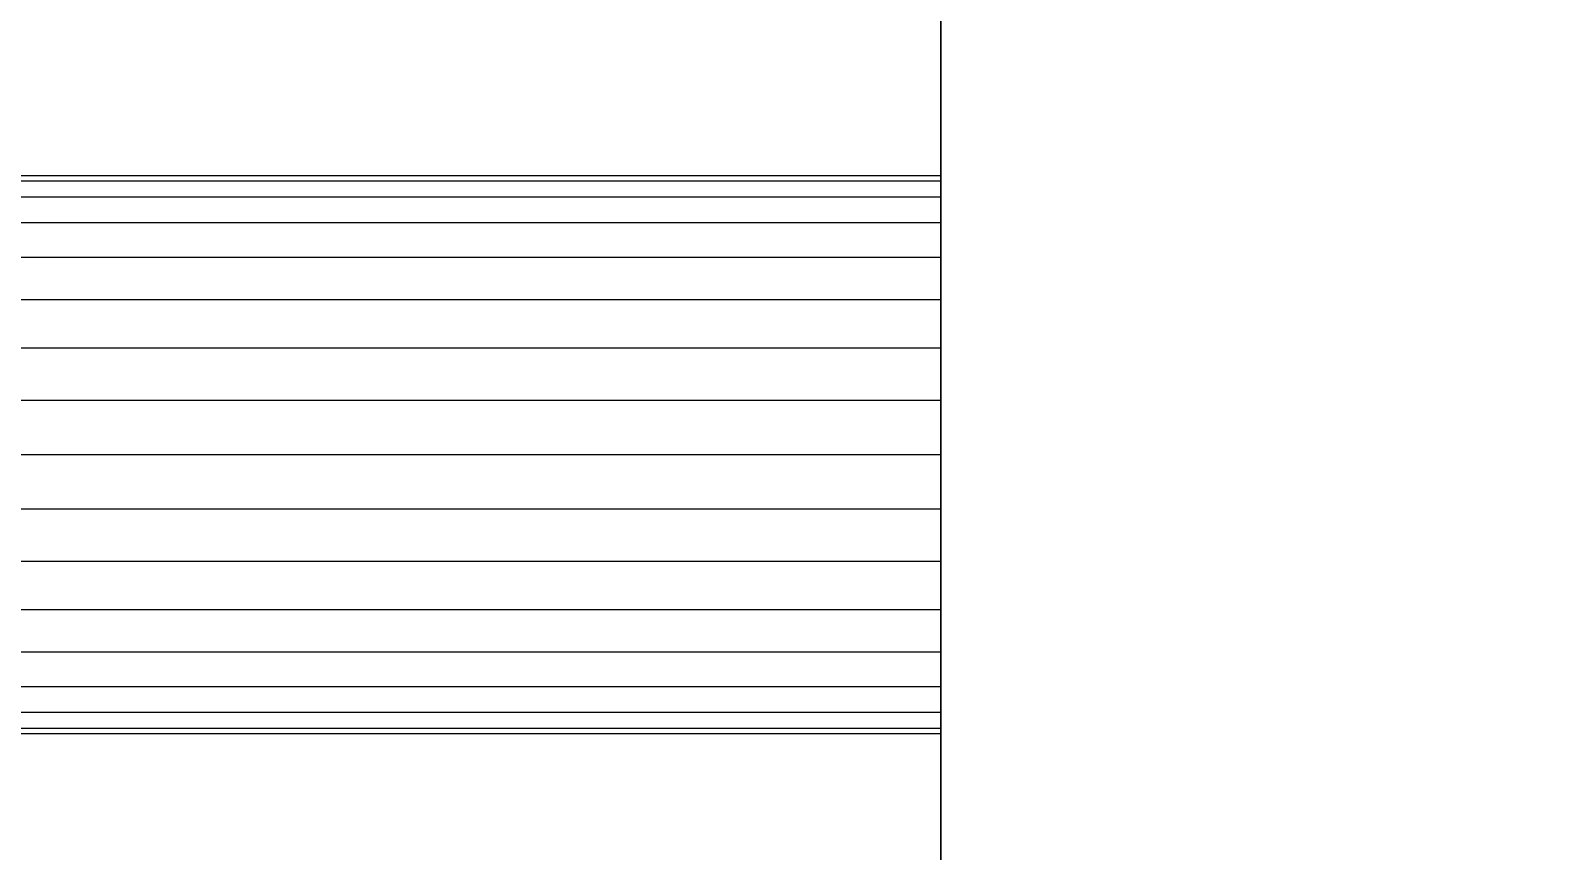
# Model space of a CAD drawing. Header units: millimetres. Extents: x -22443 to 8019, y 3751 to 17584.
# Drawn here: x -19272.2 to -19215.6, y 14005.8 to 14036 of the extents above; entities that cross this region are included whole.
import ezdxf

# ---------------------------------------------------------------- set-up
doc = ezdxf.new("R2010")
doc.units = ezdxf.units.MM
for name, color, linetype, lineweight in [('A-ANNO-DIMS', 211, 'Continuous', 9), ('A-ANNO-DIMS-50', 211, 'Continuous', 9), ('A-GENM', 13, 'Continuous', 18)]:
    doc.layers.add(name, color=color, linetype=linetype, lineweight=lineweight)
doc.styles.add('Arial', font='arial.ttf', dxfattribs={"height": 125})
doc.dimstyles.new('Diagonal_-_2_5mm_Arial', dxfattribs={"dimscale": 304.8, "dimtxt": 127.532425, "dimasz": 0.492126, "dimexe": 0.393701, "dimexo": 0.246063, "dimgap": 0.287073, "dimtad": 1, "dimdec": 0, "dimzin": 0, "dimdsep": 46, "dimtxsty": 'Arial', "dimblk1": 'OBLIQUE', "dimblk2": 'OBLIQUE', "dimsah": 1, "dimcen": 0.09, "dimdle": 0.393701, "dimazin": 0, "dimtfac": 1, "dimtdec": 4, "dimtix": 1, "dimtmove": 0, "dimatfit": 3, "dimfxl": 1, "dimtvp": 1, "dimtolj": 1, "dimtzin": 0, "dimarcsym": 2})

# ---------------------------------------------------------------- blocks, each defined once
blk = doc.blocks.new('Nevera autoservicio 1_34m - Nevera autoservicio 1_34m-502275-Level 1')
at = {"layer": 'A-GENM'}
for p, q in [((404.102, 673.31), (404.102, -581.966)), ((404.102, -581.966), (404.102, 673.31)), ((404.102, -581.966), (404.102, 673.31)), ((404.102, -581.966), (404.102, 673.31)), ((404.102, -540.148), (404.102, 501.905)), ((404.102, -139.358), (404.102, -166.078)), ((404.102, -155.801), (205.269, -155.801)), ((404.102, -155.801), (205.269, -155.801)), ((404.102, -155.801), (205.269, -155.801)), ((404.102, -155.801), (205.269, -155.801)), ((404.102, -155.801), (205.269, -155.801)), ((404.102, -155.801), (205.269, -155.801)), ((404.102, -155.801), (205.269, -155.801)), ((404.102, -155.801), (205.269, -155.801)), ((404.102, -155.801), (205.269, -155.801)), ((404.102, -155.801), (205.269, -155.801)), ((404.102, -155.801), (205.269, -155.801)), ((404.102, -155.801), (205.269, -155.801)), ((404.102, -155.998), (205.269, -155.998)), ((404.102, -155.998), (205.269, -155.998)), ((404.102, -155.998), (205.269, -155.998)), ((404.102, -155.998), (205.269, -155.998)), ((404.102, -155.998), (205.269, -155.998)), ((404.102, -155.998), (205.269, -155.998)), ((404.102, -155.998), (205.269, -155.998)), ((404.102, -155.998), (205.269, -155.998)), ((404.102, -155.998), (205.269, -155.998)), ((404.102, -155.998), (205.269, -155.998)), ((404.102, -155.998), (205.269, -155.998)), ((404.102, -155.998), (205.269, -155.998)), ((404.102, -155.998), (205.269, -155.998)), ((404.102, -155.998), (205.269, -155.998)), ((404.102, -155.998), (205.269, -155.998)), ((404.102, -155.998), (205.269, -155.998)), ((404.102, -155.998), (205.269, -155.998)), ((404.102, -155.998), (205.269, -155.998)), ((404.102, -155.998), (205.269, -155.998)), ((404.102, -155.998), (205.269, -155.998)), ((404.102, -155.998), (205.269, -155.998)), ((404.102, -155.998), (205.269, -155.998)), ((404.102, -155.998), (205.269, -155.998)), ((404.102, -155.998), (205.269, -155.998)), ((404.102, -155.981), (404.102, -155.801)), ((404.102, -155.801), (404.102, -155.998)), ((404.102, -155.998), (404.102, -155.801)), ((404.102, -155.801), (404.102, -155.998)), ((404.102, -155.998), (404.102, -155.801)), ((404.102, -155.801), (404.102, -155.998)), ((404.102, -155.998), (404.102, -155.801)), ((404.102, -155.801), (404.102, -155.998)), ((404.102, -155.998), (404.102, -155.801)), ((404.102, -155.801), (404.102, -155.998)), ((404.102, -155.998), (404.102, -155.801)), ((404.102, -155.801), (404.102, -155.998)), ((404.102, -155.998), (404.102, -155.801)), ((404.102, -155.801), (404.102, -155.981)), ((404.102, -155.998), (404.102, -155.801)), ((404.102, -155.998), (404.102, -155.801)), ((404.102, -155.998), (404.102, -155.801)), ((404.102, -155.998), (404.102, -155.801)), ((404.102, -155.801), (404.102, -155.998)), ((404.102, -155.801), (404.102, -155.998)), ((404.102, -155.801), (404.102, -155.998)), ((404.102, -155.801), (404.102, -155.998)), ((404.102, -155.998), (404.102, -155.801)), ((404.102, -155.801), (404.102, -155.998)), ((404.102, -155.981), (404.102, -155.998)), ((404.102, -155.981), (404.102, -155.998)), ((404.102, -156.583), (404.102, -155.998)), ((404.102, -155.998), (404.102, -156.583)), ((404.102, -156.583), (404.102, -155.998)), ((404.102, -155.998), (404.102, -156.583)), ((404.102, -156.583), (404.102, -155.998)), ((404.102, -155.998), (404.102, -156.583)), ((404.102, -156.583), (404.102, -155.998)), ((404.102, -155.998), (404.102, -156.583)), ((404.102, -156.583), (404.102, -155.998)), ((404.102, -155.998), (404.102, -156.583)), ((404.102, -156.583), (404.102, -155.998)), ((404.102, -155.998), (404.102, -156.583)), ((404.102, -156.583), (404.102, -155.998)), ((404.102, -156.583), (404.102, -155.998)), ((404.102, -156.583), (404.102, -155.998)), ((404.102, -156.583), (404.102, -155.998)), ((404.102, -156.583), (404.102, -155.998)), ((404.102, -156.583), (404.102, -155.998)), ((404.102, -156.583), (404.102, -155.998)), ((404.102, -156.583), (404.102, -155.998)), ((404.102, -156.583), (404.102, -155.998)), ((404.102, -156.583), (404.102, -155.998)), ((404.102, -156.583), (404.102, -155.998)), ((404.102, -156.583), (404.102, -155.998)), ((404.102, -156.583), (205.269, -156.583)), ((404.102, -156.583), (205.269, -156.583)), ((404.102, -156.583), (205.269, -156.583)), ((404.102, -156.583), (205.269, -156.583)), ((404.102, -156.583), (205.269, -156.583)), ((404.102, -156.583), (205.269, -156.583)), ((404.102, -156.583), (205.269, -156.583)), ((404.102, -156.583), (205.269, -156.583)), ((404.102, -156.583), (205.269, -156.583)), ((404.102, -156.583), (205.269, -156.583)), ((404.102, -156.583), (205.269, -156.583)), ((404.102, -156.583), (205.269, -156.583)), ((404.102, -156.583), (205.269, -156.583)), ((404.102, -156.583), (205.269, -156.583)), ((404.102, -156.583), (205.269, -156.583)), ((404.102, -156.583), (205.269, -156.583)), ((404.102, -156.583), (205.269, -156.583)), ((404.102, -156.583), (205.269, -156.583)), ((404.102, -156.583), (205.269, -156.583)), ((404.102, -156.583), (205.269, -156.583)), ((404.102, -156.583), (205.269, -156.583)), ((404.102, -156.583), (205.269, -156.583)), ((404.102, -156.583), (205.269, -156.583)), ((404.102, -156.583), (205.269, -156.583)), ((404.102, -157.533), (404.102, -156.583)), ((404.102, -156.583), (404.102, -157.533)), ((404.102, -157.533), (404.102, -156.583)), ((404.102, -156.583), (404.102, -157.533)), ((404.102, -157.533), (404.102, -156.583)), ((404.102, -156.583), (404.102, -157.533)), ((404.102, -157.533), (404.102, -156.583)), ((404.102, -156.583), (404.102, -157.533)), ((404.102, -157.533), (404.102, -156.583)), ((404.102, -156.583), (404.102, -157.533)), ((404.102, -157.533), (404.102, -156.583)), ((404.102, -156.583), (404.102, -157.533)), ((404.102, -157.533), (404.102, -156.583)), ((404.102, -157.533), (404.102, -156.583)), ((404.102, -157.533), (404.102, -156.583)), ((404.102, -157.533), (404.102, -156.583)), ((404.102, -157.533), (404.102, -156.583)), ((404.102, -157.533), (404.102, -156.583)), ((404.102, -157.533), (404.102, -156.583)), ((404.102, -157.533), (404.102, -156.583)), ((404.102, -157.533), (404.102, -156.583)), ((404.102, -157.533), (404.102, -156.583)), ((404.102, -157.533), (404.102, -156.583)), ((404.102, -157.533), (404.102, -156.583)), ((404.102, -157.533), (205.269, -157.533)), ((404.102, -157.533), (205.269, -157.533)), ((404.102, -157.533), (205.269, -157.533)), ((404.102, -157.533), (205.269, -157.533)), ((404.102, -157.533), (205.269, -157.533)), ((404.102, -157.533), (205.269, -157.533)), ((404.102, -157.533), (205.269, -157.533)), ((404.102, -157.533), (205.269, -157.533)), ((404.102, -157.533), (205.269, -157.533)), ((404.102, -157.533), (205.269, -157.533)), ((404.102, -157.533), (205.269, -157.533)), ((404.102, -157.533), (205.269, -157.533)), ((404.102, -157.533), (205.269, -157.533)), ((404.102, -157.533), (205.269, -157.533)), ((404.102, -157.533), (205.269, -157.533)), ((404.102, -157.533), (205.269, -157.533)), ((404.102, -157.533), (205.269, -157.533)), ((404.102, -157.533), (205.269, -157.533)), ((404.102, -157.533), (205.269, -157.533)), ((404.102, -157.533), (205.269, -157.533)), ((404.102, -157.533), (205.269, -157.533)), ((404.102, -157.533), (205.269, -157.533)), ((404.102, -157.533), (205.269, -157.533)), ((404.102, -157.533), (205.269, -157.533)), ((404.102, -158.811), (404.102, -157.533)), ((404.102, -157.533), (404.102, -158.811)), ((404.102, -158.811), (404.102, -157.533)), ((404.102, -157.533), (404.102, -158.811)), ((404.102, -158.811), (404.102, -157.533)), ((404.102, -157.533), (404.102, -158.811)), ((404.102, -158.811), (404.102, -157.533)), ((404.102, -157.533), (404.102, -158.811)), ((404.102, -158.811), (404.102, -157.533)), ((404.102, -157.533), (404.102, -158.811)), ((404.102, -158.811), (404.102, -157.533)), ((404.102, -157.533), (404.102, -158.811)), ((404.102, -158.811), (404.102, -157.533)), ((404.102, -158.811), (404.102, -157.533)), ((404.102, -158.811), (404.102, -157.533)), ((404.102, -158.811), (404.102, -157.533)), ((404.102, -158.811), (404.102, -157.533)), ((404.102, -158.811), (404.102, -157.533)), ((404.102, -158.811), (404.102, -157.533)), ((404.102, -158.811), (404.102, -157.533)), ((404.102, -158.811), (404.102, -157.533)), ((404.102, -158.811), (404.102, -157.533)), ((404.102, -158.811), (404.102, -157.533)), ((404.102, -158.811), (404.102, -157.533)), ((404.102, -158.811), (205.269, -158.811)), ((404.102, -158.811), (205.269, -158.811)), ((404.102, -158.811), (205.269, -158.811)), ((404.102, -158.811), (205.269, -158.811)), ((404.102, -158.811), (205.269, -158.811)), ((404.102, -158.811), (205.269, -158.811)), ((404.102, -158.811), (205.269, -158.811)), ((404.102, -158.811), (205.269, -158.811)), ((404.102, -158.811), (205.269, -158.811)), ((404.102, -158.811), (205.269, -158.811)), ((404.102, -158.811), (205.269, -158.811)), ((404.102, -158.811), (205.269, -158.811)), ((404.102, -158.811), (205.269, -158.811)), ((404.102, -158.811), (205.269, -158.811)), ((404.102, -158.811), (205.269, -158.811)), ((404.102, -158.811), (205.269, -158.811)), ((404.102, -158.811), (205.269, -158.811)), ((404.102, -158.811), (205.269, -158.811)), ((404.102, -158.811), (205.269, -158.811)), ((404.102, -158.811), (205.269, -158.811)), ((404.102, -158.811), (205.269, -158.811)), ((404.102, -158.811), (205.269, -158.811)), ((404.102, -158.811), (205.269, -158.811)), ((404.102, -158.811), (205.269, -158.811)), ((404.102, -160.368), (404.102, -158.811)), ((404.102, -158.811), (404.102, -160.368)), ((404.102, -160.368), (404.102, -158.811)), ((404.102, -158.811), (404.102, -160.368)), ((404.102, -160.368), (404.102, -158.811)), ((404.102, -158.811), (404.102, -160.368)), ((404.102, -160.368), (404.102, -158.811)), ((404.102, -158.811), (404.102, -160.368)), ((404.102, -160.368), (404.102, -158.811)), ((404.102, -158.811), (404.102, -160.368)), ((404.102, -160.368), (404.102, -158.811)), ((404.102, -158.811), (404.102, -160.368)), ((404.102, -160.368), (404.102, -158.811)), ((404.102, -160.368), (404.102, -158.811)), ((404.102, -160.368), (404.102, -158.811)), ((404.102, -160.368), (404.102, -158.811)), ((404.102, -160.368), (404.102, -158.811)), ((404.102, -160.368), (404.102, -158.811)), ((404.102, -160.368), (404.102, -158.811)), ((404.102, -160.368), (404.102, -158.811)), ((404.102, -160.368), (404.102, -158.811)), ((404.102, -160.368), (404.102, -158.811)), ((404.102, -160.368), (404.102, -158.811)), ((404.102, -160.368), (404.102, -158.811)), ((404.102, -160.368), (205.269, -160.368)), ((404.102, -160.368), (205.269, -160.368)), ((404.102, -160.368), (205.269, -160.368)), ((404.102, -160.368), (205.269, -160.368)), ((404.102, -160.368), (205.269, -160.368)), ((404.102, -160.368), (205.269, -160.368)), ((404.102, -160.368), (205.269, -160.368)), ((404.102, -160.368), (205.269, -160.368)), ((404.102, -160.368), (205.269, -160.368)), ((404.102, -160.368), (205.269, -160.368)), ((404.102, -160.368), (205.269, -160.368)), ((404.102, -160.368), (205.269, -160.368)), ((404.102, -160.368), (205.269, -160.368)), ((404.102, -160.368), (205.269, -160.368)), ((404.102, -160.368), (205.269, -160.368)), ((404.102, -160.368), (205.269, -160.368)), ((404.102, -160.368), (205.269, -160.368)), ((404.102, -160.368), (205.269, -160.368)), ((404.102, -160.368), (205.269, -160.368)), ((404.102, -160.368), (205.269, -160.368)), ((404.102, -160.368), (205.269, -160.368)), ((404.102, -160.368), (205.269, -160.368)), ((404.102, -160.368), (205.269, -160.368)), ((404.102, -160.368), (205.269, -160.368)), ((404.102, -162.145), (404.102, -160.368)), ((404.102, -160.368), (404.102, -162.145)), ((404.102, -162.145), (404.102, -160.368)), ((404.102, -160.368), (404.102, -162.145)), ((404.102, -162.145), (404.102, -160.368)), ((404.102, -160.368), (404.102, -162.145)), ((404.102, -162.145), (404.102, -160.368)), ((404.102, -160.368), (404.102, -162.145)), ((404.102, -162.145), (404.102, -160.368)), ((404.102, -160.368), (404.102, -162.145)), ((404.102, -162.145), (404.102, -160.368)), ((404.102, -160.368), (404.102, -162.145)), ((404.102, -162.145), (404.102, -160.368)), ((404.102, -162.145), (404.102, -160.368)), ((404.102, -162.145), (404.102, -160.368)), ((404.102, -162.145), (404.102, -160.368)), ((404.102, -162.145), (404.102, -160.368)), ((404.102, -162.145), (404.102, -160.368)), ((404.102, -162.145), (404.102, -160.368)), ((404.102, -162.145), (404.102, -160.368)), ((404.102, -162.145), (404.102, -160.368)), ((404.102, -162.145), (404.102, -160.368)), ((404.102, -162.145), (404.102, -160.368)), ((404.102, -162.145), (404.102, -160.368)), ((404.102, -162.145), (205.269, -162.145)), ((404.102, -162.145), (205.269, -162.145)), ((404.102, -162.145), (205.269, -162.145)), ((404.102, -162.145), (205.269, -162.145)), ((404.102, -162.145), (205.269, -162.145)), ((404.102, -162.145), (205.269, -162.145)), ((404.102, -162.145), (205.269, -162.145)), ((404.102, -162.145), (205.269, -162.145)), ((404.102, -162.145), (205.269, -162.145)), ((404.102, -162.145), (205.269, -162.145)), ((404.102, -162.145), (205.269, -162.145)), ((404.102, -162.145), (205.269, -162.145)), ((404.102, -162.145), (205.269, -162.145)), ((404.102, -162.145), (205.269, -162.145)), ((404.102, -162.145), (205.269, -162.145)), ((404.102, -162.145), (205.269, -162.145)), ((404.102, -162.145), (205.269, -162.145)), ((404.102, -162.145), (205.269, -162.145)), ((404.102, -162.145), (205.269, -162.145)), ((404.102, -162.145), (205.269, -162.145)), ((404.102, -162.145), (205.269, -162.145)), ((404.102, -162.145), (205.269, -162.145)), ((404.102, -162.145), (205.269, -162.145)), ((404.102, -162.145), (205.269, -162.145)), ((404.102, -164.072), (404.102, -162.145)), ((404.102, -162.145), (404.102, -164.072)), ((404.102, -164.072), (404.102, -162.145)), ((404.102, -162.145), (404.102, -164.072)), ((404.102, -164.072), (404.102, -162.145)), ((404.102, -162.145), (404.102, -164.072)), ((404.102, -164.072), (404.102, -162.145)), ((404.102, -162.145), (404.102, -164.072)), ((404.102, -164.072), (404.102, -162.145)), ((404.102, -162.145), (404.102, -164.072)), ((404.102, -164.072), (404.102, -162.145)), ((404.102, -162.145), (404.102, -164.072)), ((404.102, -164.072), (404.102, -162.145)), ((404.102, -164.072), (404.102, -162.145)), ((404.102, -164.072), (404.102, -162.145)), ((404.102, -164.072), (404.102, -162.145)), ((404.102, -164.072), (404.102, -162.145)), ((404.102, -164.072), (404.102, -162.145)), ((404.102, -164.072), (404.102, -162.145)), ((404.102, -162.145), (404.102, -164.072)), ((404.102, -164.072), (404.102, -162.145)), ((404.102, -164.072), (404.102, -162.145)), ((404.102, -164.072), (404.102, -162.145)), ((404.102, -164.072), (404.102, -162.145)), ((404.102, -164.072), (205.269, -164.072)), ((404.102, -164.072), (205.269, -164.072)), ((404.102, -164.072), (205.269, -164.072)), ((404.102, -164.072), (205.269, -164.072)), ((404.102, -164.072), (205.269, -164.072)), ((404.102, -164.072), (205.269, -164.072)), ((404.102, -164.072), (205.269, -164.072)), ((404.102, -164.072), (205.269, -164.072)), ((404.102, -164.072), (205.269, -164.072)), ((404.102, -164.072), (205.269, -164.072)), ((404.102, -164.072), (205.269, -164.072)), ((404.102, -164.072), (205.269, -164.072)), ((404.102, -164.072), (205.269, -164.072)), ((404.102, -164.072), (205.269, -164.072)), ((404.102, -164.072), (205.269, -164.072)), ((404.102, -164.072), (205.269, -164.072)), ((404.102, -164.072), (205.269, -164.072)), ((404.102, -164.072), (205.269, -164.072)), ((404.102, -164.072), (205.269, -164.072)), ((404.102, -164.072), (205.269, -164.072)), ((404.102, -164.072), (205.269, -164.072)), ((404.102, -164.072), (205.269, -164.072)), ((404.102, -164.072), (205.269, -164.072)), ((404.102, -164.072), (205.269, -164.072)), ((404.102, -166.078), (404.102, -164.072)), ((404.102, -164.072), (404.102, -166.078)), ((404.102, -166.078), (404.102, -164.072)), ((404.102, -164.072), (404.102, -166.078)), ((404.102, -166.078), (404.102, -164.072)), ((404.102, -164.072), (404.102, -166.078)), ((404.102, -166.078), (404.102, -164.072)), ((404.102, -164.072), (404.102, -166.078)), ((404.102, -166.078), (404.102, -164.072)), ((404.102, -164.072), (404.102, -166.078)), ((404.102, -166.078), (404.102, -164.072)), ((404.102, -164.072), (404.102, -166.078)), ((404.102, -166.078), (404.102, -164.072)), ((404.102, -166.078), (404.102, -164.072)), ((404.102, -166.078), (404.102, -164.072)), ((404.102, -166.078), (404.102, -164.072)), ((404.102, -166.078), (404.102, -164.072)), ((404.102, -166.078), (404.102, -164.072)), ((404.102, -166.078), (404.102, -164.072)), ((404.102, -164.072), (404.102, -166.078)), ((404.102, -166.078), (404.102, -164.072)), ((404.102, -166.078), (404.102, -164.072)), ((404.102, -166.078), (404.102, -164.072)), ((404.102, -166.078), (404.102, -164.072)), ((404.102, -166.078), (205.269, -166.078)), ((404.102, -166.078), (205.269, -166.078)), ((404.102, -166.078), (205.269, -166.078)), ((404.102, -166.078), (205.269, -166.078)), ((404.102, -166.078), (205.269, -166.078)), ((404.102, -166.078), (205.269, -166.078)), ((404.102, -166.078), (205.269, -166.078)), ((404.102, -166.078), (205.269, -166.078)), ((404.102, -166.078), (205.269, -166.078)), ((404.102, -166.078), (205.269, -166.078)), ((404.102, -166.078), (205.269, -166.078)), ((404.102, -166.078), (205.269, -166.078)), ((404.102, -166.078), (205.269, -166.078)), ((404.102, -166.078), (205.269, -166.078)), ((404.102, -166.078), (205.269, -166.078)), ((404.102, -166.078), (205.269, -166.078)), ((404.102, -166.078), (205.269, -166.078)), ((404.102, -166.078), (205.269, -166.078)), ((404.102, -166.078), (205.269, -166.078)), ((404.102, -166.078), (205.269, -166.078)), ((404.102, -166.078), (205.269, -166.078)), ((404.102, -166.078), (205.269, -166.078)), ((404.102, -166.078), (205.269, -166.078)), ((404.102, -166.078), (205.269, -166.078)), ((404.102, -168.082), (404.102, -166.078)), ((404.102, -166.078), (404.102, -168.082)), ((404.102, -168.082), (404.102, -166.078)), ((404.102, -166.078), (404.102, -168.082)), ((404.102, -168.082), (404.102, -166.078)), ((404.102, -166.078), (404.102, -168.082)), ((404.102, -168.082), (404.102, -166.078)), ((404.102, -166.078), (404.102, -168.082)), ((404.102, -168.082), (404.102, -166.078)), ((404.102, -166.078), (404.102, -168.082)), ((404.102, -168.082), (404.102, -166.078)), ((404.102, -166.078), (404.102, -168.082)), ((404.102, -166.078), (404.102, -192.797)), ((404.102, -166.078), (404.102, -168.082)), ((404.102, -166.078), (404.102, -168.082)), ((404.102, -166.078), (404.102, -168.082)), ((404.102, -166.078), (404.102, -168.082)), ((404.102, -166.078), (404.102, -168.082)), ((404.102, -166.078), (404.102, -168.082)), ((404.102, -166.078), (404.102, -168.082)), ((404.102, -166.078), (404.102, -168.082)), ((404.102, -166.078), (404.102, -168.082)), ((404.102, -166.078), (404.102, -168.082)), ((404.102, -166.078), (404.102, -168.082)), ((404.102, -166.078), (404.102, -168.082)), ((404.102, -168.082), (205.269, -168.082)), ((404.102, -168.082), (205.269, -168.082)), ((404.102, -168.082), (205.269, -168.082)), ((404.102, -168.082), (205.269, -168.082)), ((404.102, -168.082), (205.269, -168.082)), ((404.102, -168.082), (205.269, -168.082)), ((404.102, -168.082), (205.269, -168.082)), ((404.102, -168.082), (205.269, -168.082)), ((404.102, -168.082), (205.269, -168.082)), ((404.102, -168.082), (205.269, -168.082)), ((404.102, -168.082), (205.269, -168.082)), ((404.102, -168.082), (205.269, -168.082)), ((404.102, -168.082), (205.269, -168.082)), ((404.102, -168.082), (205.269, -168.082)), ((404.102, -168.082), (205.269, -168.082)), ((404.102, -168.082), (205.269, -168.082)), ((404.102, -168.082), (205.269, -168.082)), ((404.102, -168.082), (205.269, -168.082)), ((404.102, -168.082), (205.269, -168.082)), ((404.102, -168.082), (205.269, -168.082)), ((404.102, -168.082), (205.269, -168.082)), ((404.102, -168.082), (205.269, -168.082)), ((404.102, -168.082), (205.269, -168.082)), ((404.102, -168.082), (205.269, -168.082)), ((404.102, -170.01), (404.102, -168.082)), ((404.102, -168.082), (404.102, -170.01)), ((404.102, -170.01), (404.102, -168.082)), ((404.102, -168.082), (404.102, -170.01)), ((404.102, -170.01), (404.102, -168.082)), ((404.102, -168.082), (404.102, -170.01)), ((404.102, -170.01), (404.102, -168.082)), ((404.102, -168.082), (404.102, -170.01)), ((404.102, -170.01), (404.102, -168.082)), ((404.102, -168.082), (404.102, -170.01)), ((404.102, -170.01), (404.102, -168.082)), ((404.102, -168.082), (404.102, -170.01)), ((404.102, -168.082), (404.102, -170.01)), ((404.102, -168.082), (404.102, -170.01)), ((404.102, -168.082), (404.102, -170.01)), ((404.102, -168.082), (404.102, -170.01)), ((404.102, -168.082), (404.102, -170.01)), ((404.102, -168.082), (404.102, -170.01)), ((404.102, -168.082), (404.102, -170.01)), ((404.102, -168.082), (404.102, -170.01)), ((404.102, -168.082), (404.102, -170.01)), ((404.102, -168.082), (404.102, -170.01)), ((404.102, -168.082), (404.102, -170.01)), ((404.102, -168.082), (404.102, -170.01)), ((404.102, -170.01), (205.269, -170.01)), ((404.102, -170.01), (205.269, -170.01)), ((404.102, -170.01), (205.269, -170.01)), ((404.102, -170.01), (205.269, -170.01)), ((404.102, -170.01), (205.269, -170.01)), ((404.102, -170.01), (205.269, -170.01)), ((404.102, -170.01), (205.269, -170.01)), ((404.102, -170.01), (205.269, -170.01)), ((404.102, -170.01), (205.269, -170.01)), ((404.102, -170.01), (205.269, -170.01)), ((404.102, -170.01), (205.269, -170.01)), ((404.102, -170.01), (205.269, -170.01)), ((404.102, -170.01), (205.269, -170.01)), ((404.102, -170.01), (205.269, -170.01)), ((404.102, -170.01), (205.269, -170.01)), ((404.102, -170.01), (205.269, -170.01)), ((404.102, -170.01), (205.269, -170.01)), ((404.102, -170.01), (205.269, -170.01)), ((404.102, -170.01), (205.269, -170.01)), ((404.102, -170.01), (205.269, -170.01)), ((404.102, -170.01), (205.269, -170.01)), ((404.102, -170.01), (205.269, -170.01)), ((404.102, -170.01), (205.269, -170.01)), ((404.102, -170.01), (205.269, -170.01)), ((404.102, -171.786), (404.102, -170.01)), ((404.102, -170.01), (404.102, -171.786)), ((404.102, -171.786), (404.102, -170.01)), ((404.102, -170.01), (404.102, -171.786)), ((404.102, -171.786), (404.102, -170.01)), ((404.102, -170.01), (404.102, -171.786)), ((404.102, -171.786), (404.102, -170.01)), ((404.102, -170.01), (404.102, -171.786)), ((404.102, -171.786), (404.102, -170.01)), ((404.102, -170.01), (404.102, -171.786)), ((404.102, -171.786), (404.102, -170.01)), ((404.102, -170.01), (404.102, -171.786)), ((404.102, -170.01), (404.102, -171.786)), ((404.102, -170.01), (404.102, -171.786)), ((404.102, -170.01), (404.102, -171.786)), ((404.102, -170.01), (404.102, -171.786)), ((404.102, -170.01), (404.102, -171.786)), ((404.102, -170.01), (404.102, -171.786)), ((404.102, -170.01), (404.102, -171.786)), ((404.102, -170.01), (404.102, -171.786)), ((404.102, -170.01), (404.102, -171.786)), ((404.102, -170.01), (404.102, -171.786)), ((404.102, -170.01), (404.102, -171.786)), ((404.102, -170.01), (404.102, -171.786)), ((404.102, -171.786), (205.269, -171.786)), ((404.102, -171.786), (205.269, -171.786)), ((404.102, -171.786), (205.269, -171.786)), ((404.102, -171.786), (205.269, -171.786)), ((404.102, -171.786), (205.269, -171.786)), ((404.102, -171.786), (205.269, -171.786)), ((404.102, -171.786), (205.269, -171.786)), ((404.102, -171.786), (205.269, -171.786)), ((404.102, -171.786), (205.269, -171.786)), ((404.102, -171.786), (205.269, -171.786)), ((404.102, -171.786), (205.269, -171.786)), ((404.102, -171.786), (205.269, -171.786)), ((404.102, -171.786), (205.269, -171.786)), ((404.102, -171.786), (205.269, -171.786)), ((404.102, -171.786), (205.269, -171.786)), ((404.102, -171.786), (205.269, -171.786)), ((404.102, -171.786), (205.269, -171.786)), ((404.102, -171.786), (205.269, -171.786)), ((404.102, -171.786), (205.269, -171.786)), ((404.102, -171.786), (205.269, -171.786)), ((404.102, -171.786), (205.269, -171.786)), ((404.102, -171.786), (205.269, -171.786)), ((404.102, -171.786), (205.269, -171.786)), ((404.102, -171.786), (205.269, -171.786)), ((404.102, -173.344), (404.102, -171.786)), ((404.102, -171.786), (404.102, -173.344)), ((404.102, -173.344), (404.102, -171.786)), ((404.102, -171.786), (404.102, -173.344)), ((404.102, -173.344), (404.102, -171.786)), ((404.102, -171.786), (404.102, -173.344)), ((404.102, -173.344), (404.102, -171.786)), ((404.102, -171.786), (404.102, -173.344)), ((404.102, -173.344), (404.102, -171.786)), ((404.102, -171.786), (404.102, -173.344)), ((404.102, -173.344), (404.102, -171.786)), ((404.102, -171.786), (404.102, -173.344)), ((404.102, -171.786), (404.102, -173.344)), ((404.102, -171.786), (404.102, -173.344)), ((404.102, -171.786), (404.102, -173.344)), ((404.102, -171.786), (404.102, -173.344)), ((404.102, -171.786), (404.102, -173.344)), ((404.102, -171.786), (404.102, -173.344)), ((404.102, -171.786), (404.102, -173.344)), ((404.102, -171.786), (404.102, -173.344)), ((404.102, -171.786), (404.102, -173.344)), ((404.102, -171.786), (404.102, -173.344)), ((404.102, -171.786), (404.102, -173.344)), ((404.102, -171.786), (404.102, -173.344)), ((404.102, -173.344), (205.269, -173.344)), ((404.102, -173.344), (205.269, -173.344)), ((404.102, -173.344), (205.269, -173.344)), ((404.102, -173.344), (205.269, -173.344)), ((404.102, -173.344), (205.269, -173.344)), ((404.102, -173.344), (205.269, -173.344)), ((404.102, -173.344), (205.269, -173.344)), ((404.102, -173.344), (205.269, -173.344)), ((404.102, -173.344), (205.269, -173.344)), ((404.102, -173.344), (205.269, -173.344)), ((404.102, -173.344), (205.269, -173.344)), ((404.102, -173.344), (205.269, -173.344)), ((404.102, -173.344), (205.269, -173.344)), ((404.102, -173.344), (205.269, -173.344)), ((404.102, -173.344), (205.269, -173.344)), ((404.102, -173.344), (205.269, -173.344)), ((404.102, -173.344), (205.269, -173.344)), ((404.102, -173.344), (205.269, -173.344)), ((404.102, -173.344), (205.269, -173.344)), ((404.102, -173.344), (205.269, -173.344)), ((404.102, -173.344), (205.269, -173.344)), ((404.102, -173.344), (205.269, -173.344)), ((404.102, -173.344), (205.269, -173.344)), ((404.102, -173.344), (205.269, -173.344)), ((404.102, -174.622), (404.102, -173.344)), ((404.102, -173.344), (404.102, -174.622)), ((404.102, -174.622), (404.102, -173.344)), ((404.102, -173.344), (404.102, -174.622)), ((404.102, -174.622), (404.102, -173.344)), ((404.102, -173.344), (404.102, -174.622)), ((404.102, -174.622), (404.102, -173.344)), ((404.102, -173.344), (404.102, -174.622)), ((404.102, -174.622), (404.102, -173.344)), ((404.102, -173.344), (404.102, -174.622)), ((404.102, -174.622), (404.102, -173.344)), ((404.102, -173.344), (404.102, -174.622)), ((404.102, -173.344), (404.102, -174.622)), ((404.102, -173.344), (404.102, -174.622)), ((404.102, -173.344), (404.102, -174.622)), ((404.102, -173.344), (404.102, -174.622)), ((404.102, -173.344), (404.102, -174.622)), ((404.102, -173.344), (404.102, -174.622)), ((404.102, -173.344), (404.102, -174.622)), ((404.102, -173.344), (404.102, -174.622)), ((404.102, -173.344), (404.102, -174.622)), ((404.102, -173.344), (404.102, -174.622)), ((404.102, -173.344), (404.102, -174.622)), ((404.102, -173.344), (404.102, -174.622)), ((404.102, -174.622), (205.269, -174.622)), ((404.102, -174.622), (205.269, -174.622)), ((404.102, -174.622), (205.269, -174.622)), ((404.102, -174.622), (205.269, -174.622)), ((404.102, -174.622), (205.269, -174.622)), ((404.102, -174.622), (205.269, -174.622)), ((404.102, -174.622), (205.269, -174.622)), ((404.102, -174.622), (205.269, -174.622)), ((404.102, -174.622), (205.269, -174.622)), ((404.102, -174.622), (205.269, -174.622)), ((404.102, -174.622), (205.269, -174.622)), ((404.102, -174.622), (205.269, -174.622)), ((404.102, -174.622), (205.269, -174.622)), ((404.102, -174.622), (205.269, -174.622)), ((404.102, -174.622), (205.269, -174.622)), ((404.102, -174.622), (205.269, -174.622)), ((404.102, -174.622), (205.269, -174.622)), ((404.102, -174.622), (205.269, -174.622)), ((404.102, -174.622), (205.269, -174.622)), ((404.102, -174.622), (205.269, -174.622)), ((404.102, -174.622), (205.269, -174.622)), ((404.102, -174.622), (205.269, -174.622)), ((404.102, -174.622), (205.269, -174.622)), ((404.102, -174.622), (205.269, -174.622)), ((404.102, -175.572), (404.102, -174.622)), ((404.102, -174.622), (404.102, -175.572)), ((404.102, -175.572), (404.102, -174.622)), ((404.102, -174.622), (404.102, -175.572)), ((404.102, -175.572), (404.102, -174.622)), ((404.102, -174.622), (404.102, -175.572)), ((404.102, -175.572), (404.102, -174.622)), ((404.102, -174.622), (404.102, -175.572)), ((404.102, -175.572), (404.102, -174.622)), ((404.102, -174.622), (404.102, -175.572)), ((404.102, -175.572), (404.102, -174.622)), ((404.102, -174.622), (404.102, -175.572)), ((404.102, -174.622), (404.102, -175.572)), ((404.102, -174.622), (404.102, -175.572)), ((404.102, -174.622), (404.102, -175.572)), ((404.102, -174.622), (404.102, -175.572)), ((404.102, -174.622), (404.102, -175.572)), ((404.102, -174.622), (404.102, -175.572)), ((404.102, -174.622), (404.102, -175.572)), ((404.102, -174.622), (404.102, -175.572)), ((404.102, -174.622), (404.102, -175.572)), ((404.102, -174.622), (404.102, -175.572)), ((404.102, -174.622), (404.102, -175.572)), ((404.102, -174.622), (404.102, -175.572)), ((404.102, -175.572), (205.269, -175.572)), ((404.102, -175.572), (205.269, -175.572)), ((404.102, -175.572), (205.269, -175.572)), ((404.102, -175.572), (205.269, -175.572)), ((404.102, -175.572), (205.269, -175.572)), ((404.102, -175.572), (205.269, -175.572)), ((404.102, -175.572), (205.269, -175.572)), ((404.102, -175.572), (205.269, -175.572)), ((404.102, -175.572), (205.269, -175.572)), ((404.102, -175.572), (205.269, -175.572)), ((404.102, -175.572), (205.269, -175.572)), ((404.102, -175.572), (205.269, -175.572)), ((404.102, -175.572), (205.269, -175.572)), ((404.102, -175.572), (205.269, -175.572)), ((404.102, -175.572), (205.269, -175.572)), ((404.102, -175.572), (205.269, -175.572)), ((404.102, -175.572), (205.269, -175.572)), ((404.102, -175.572), (205.269, -175.572)), ((404.102, -175.572), (205.269, -175.572)), ((404.102, -175.572), (205.269, -175.572)), ((404.102, -175.572), (205.269, -175.572)), ((404.102, -175.572), (205.269, -175.572)), ((404.102, -175.572), (205.269, -175.572)), ((404.102, -175.572), (205.269, -175.572)), ((404.102, -176.156), (404.102, -175.572)), ((404.102, -175.572), (404.102, -176.156)), ((404.102, -176.156), (404.102, -175.572)), ((404.102, -175.572), (404.102, -176.156)), ((404.102, -176.156), (404.102, -175.572)), ((404.102, -175.572), (404.102, -176.156)), ((404.102, -176.156), (404.102, -175.572)), ((404.102, -175.572), (404.102, -176.156)), ((404.102, -176.156), (404.102, -175.572)), ((404.102, -175.572), (404.102, -176.156)), ((404.102, -176.156), (404.102, -175.572)), ((404.102, -175.572), (404.102, -176.156)), ((404.102, -175.572), (404.102, -176.156)), ((404.102, -175.572), (404.102, -176.156)), ((404.102, -175.572), (404.102, -176.156)), ((404.102, -175.572), (404.102, -176.156)), ((404.102, -175.572), (404.102, -176.156)), ((404.102, -175.572), (404.102, -176.156)), ((404.102, -175.572), (404.102, -176.156)), ((404.102, -175.572), (404.102, -176.156)), ((404.102, -175.572), (404.102, -176.156)), ((404.102, -175.572), (404.102, -176.156)), ((404.102, -175.572), (404.102, -176.156)), ((404.102, -175.572), (404.102, -176.156)), ((404.102, -176.156), (205.269, -176.156)), ((404.102, -176.156), (205.269, -176.156)), ((404.102, -176.156), (205.269, -176.156)), ((404.102, -176.156), (205.269, -176.156)), ((404.102, -176.156), (205.269, -176.156)), ((404.102, -176.156), (205.269, -176.156)), ((404.102, -176.156), (205.269, -176.156)), ((404.102, -176.156), (205.269, -176.156)), ((404.102, -176.156), (205.269, -176.156)), ((404.102, -176.156), (205.269, -176.156)), ((404.102, -176.156), (205.269, -176.156)), ((404.102, -176.156), (205.269, -176.156)), ((404.102, -176.156), (205.269, -176.156)), ((404.102, -176.156), (205.269, -176.156)), ((404.102, -176.156), (205.269, -176.156)), ((404.102, -176.156), (205.269, -176.156)), ((404.102, -176.156), (205.269, -176.156)), ((404.102, -176.156), (205.269, -176.156)), ((404.102, -176.156), (205.269, -176.156)), ((404.102, -176.156), (205.269, -176.156)), ((404.102, -176.156), (205.269, -176.156)), ((404.102, -176.156), (205.269, -176.156)), ((404.102, -176.156), (205.269, -176.156)), ((404.102, -176.156), (205.269, -176.156)), ((404.102, -176.354), (205.269, -176.354)), ((404.102, -176.354), (205.269, -176.354)), ((404.102, -176.354), (205.269, -176.354)), ((404.102, -176.354), (205.269, -176.354)), ((404.102, -176.354), (205.269, -176.354)), ((404.102, -176.354), (205.269, -176.354)), ((404.102, -176.354), (205.269, -176.354)), ((404.102, -176.354), (205.269, -176.354)), ((404.102, -176.354), (205.269, -176.354)), ((404.102, -176.354), (205.269, -176.354)), ((404.102, -176.354), (205.269, -176.354)), ((404.102, -176.354), (205.269, -176.354)), ((404.102, -176.173), (404.102, -176.156)), ((404.102, -176.156), (404.102, -176.354)), ((404.102, -176.354), (404.102, -176.156)), ((404.102, -176.156), (404.102, -176.354)), ((404.102, -176.354), (404.102, -176.156)), ((404.102, -176.156), (404.102, -176.354)), ((404.102, -176.354), (404.102, -176.156)), ((404.102, -176.156), (404.102, -176.354)), ((404.102, -176.354), (404.102, -176.156)), ((404.102, -176.156), (404.102, -176.354)), ((404.102, -176.354), (404.102, -176.156)), ((404.102, -176.156), (404.102, -176.354)), ((404.102, -176.156), (404.102, -176.354)), ((404.102, -176.173), (404.102, -176.156)), ((404.102, -176.156), (404.102, -176.354)), ((404.102, -176.156), (404.102, -176.354)), ((404.102, -176.156), (404.102, -176.354)), ((404.102, -176.156), (404.102, -176.354)), ((404.102, -176.354), (404.102, -176.156)), ((404.102, -176.354), (404.102, -176.156)), ((404.102, -176.354), (404.102, -176.156)), ((404.102, -176.354), (404.102, -176.156)), ((404.102, -176.156), (404.102, -176.354)), ((404.102, -176.354), (404.102, -176.156)), ((404.102, -176.173), (404.102, -176.354)), ((404.102, -176.354), (404.102, -176.173))]:
    blk.add_line(p, q, dxfattribs=at)
blk = doc.blocks.new('DIMBLOCK4-Level 1')
at = {"layer": 'A-ANNO-DIMS-50'}
for p, q in [((-22191.521, 15666.468), (-22191.521, 7546.468)), ((-22191.521, 15546.468), (-22311.521, 15546.468)), ((-22191.521, 15546.468), (-11329.566, 15546.468)), ((-22191.521, 7666.468), (-22311.521, 7666.468)), ((-22191.521, 7666.468), (-20582.646, 7666.468))]:
    blk.add_line(p, q, dxfattribs=at)
at = {"layer": 'A-ANNO-DIMS-50', "lineweight": 35}
for p, q in [((-22191.521, 15546.468), (-22266.521, 15621.468)), ((-22191.521, 15546.468), (-22116.521, 15471.468)), ((-22191.521, 7666.468), (-22266.521, 7741.468)), ((-22191.521, 7666.468), (-22116.521, 7591.468))]:
    blk.add_line(p, q, dxfattribs=at)
at = {"layer": 'A-ANNO-DIMS-50', "color": 0, "insert": (-22441.3, 11414.188), "char_height": 125, "width": 461.47117, "attachment_point": 1, "rotation": 90, "line_spacing_factor": 0.941778, "style": 'Arial'}
blk.add_mtext('7880', dxfattribs=at)
blk = doc.blocks.new('_Oblique')
at = {"color": 0, "linetype": 'ByBlock', "lineweight": -2}
blk.add_line((-0.5, -0.5), (0.5, 0.5), dxfattribs=at)

msp = doc.modelspace()

# ---------------------------------------------------------------- block references
at = {"layer": 'A-GENM'}
msp.add_blockref('Nevera autoservicio 1_34m - Nevera autoservicio 1_34m-502275-Level 1', (-19642.743, 14186.468), dxfattribs=at)

# ---------------------------------------------------------------- dimensions: what is measured, and where the dimension line sits
at = {"layer": 'A-ANNO-DIMS'}
dim = msp.add_linear_dim(base=(-22191.521, 7666.468), p1=(-11254.566, 15546.468), p2=(-20507.646, 7666.468), angle=90, dimstyle='Diagonal_-_2_5mm_Arial', override={"dimpost": '<>', "dimfxl": 12153.760552}, dxfattribs=at)
dim.commit()
dim.dimension.update_dxf_attribs({"geometry": 'DIMBLOCK4-Level 1', "text_midpoint": (-22342.843, 11606.468)})

doc.saveas('drawing.dxf')
